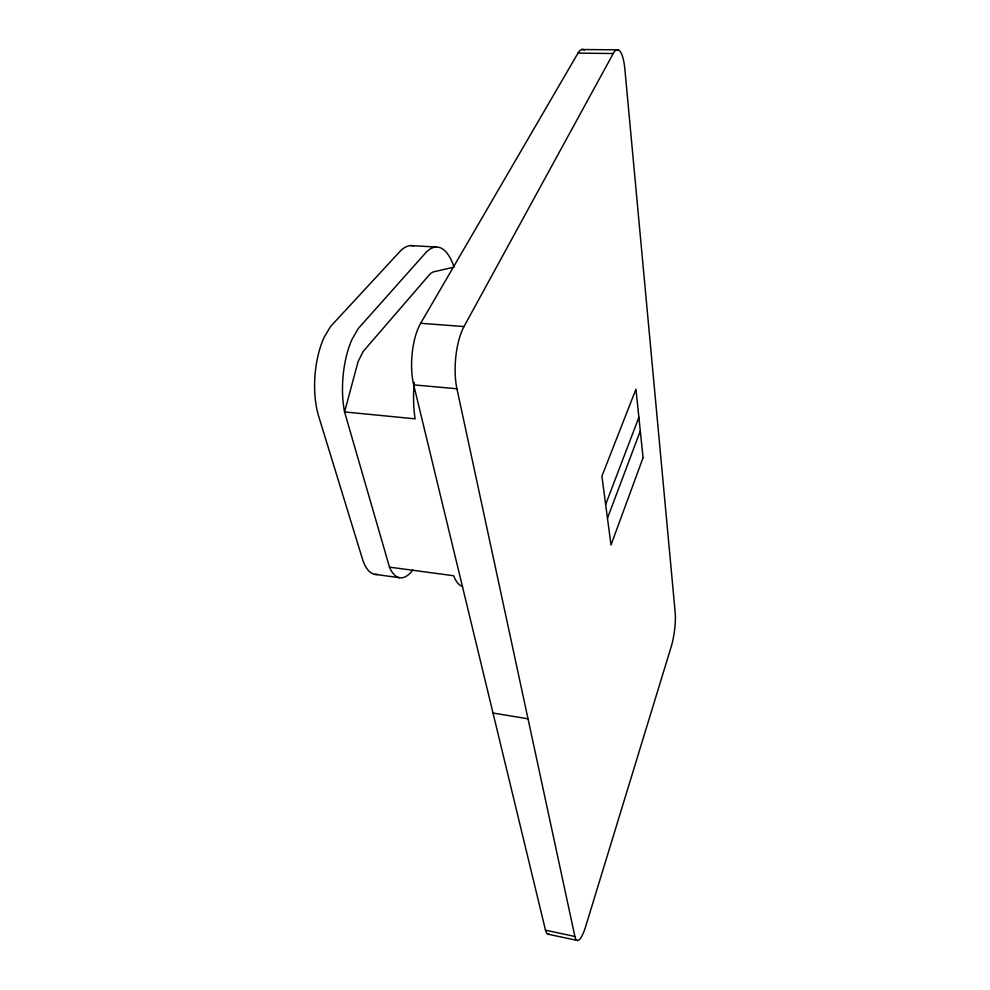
<?xml version="1.0" encoding="UTF-8"?>
<svg xmlns="http://www.w3.org/2000/svg" width="990" height="990" viewBox="0 0 990 990"><rect width="100%" height="100%" fill="white"/><g stroke="black" fill="none" stroke-linecap="round" stroke-linejoin="round"><path stroke-width="1.49" d="M607.464 518.24L640.295 430.996M605.645 504.516L638.872 417.347M574.905 936.466L456.935 388.773A43.585 15.283 -85.6 0 1 464.013 326.552L613.243 53.522A35.764 9.108 -87.9 0 1 624.913 69.597L675.205 612.686A24.441 4.876 -82.4 0 1 671.257 646.52L585.795 926.083A29.725 6.559 -79.8 0 1 574.905 936.466L545.502 930.204L413.696 384.875A43.152 16.36 -85.8 0 1 420.676 323.285L577.987 53.138A35.479 9.801 -88.3 0 1 584.372 50.131M581.823 49.5L618.057 49.859M577.987 53.138L613.243 53.522M410.9 245.594L436.095 247.03M420.676 323.285L464.013 326.552M413.696 384.875L456.935 388.773M414.29 382.387A61.454 22.894 -85.3 0 0 415.144 418.844L344.57 411.927L358.145 361.474L363.206 351.413L430.056 273.983A46.32 17.424 -86.5 0 1 435.377 271.433L454.064 267.151A70.414 26.507 -86.5 0 0 425.292 253.242L358.269 328.544L351.995 339.434A60.452 25.319 -85.6 0 0 344.57 411.927L389.491 567.146L453.742 575.759A55.688 19.045 -83 0 0 462.578 586.29M374.567 574.299L399.416 577.69M493.008 713.035L528.017 718.802M548.398 934.275L577.566 940.5M412.805 570.03A54.871 21.124 -82.9 0 1 389.491 567.146M377.611 574.373A54.549 21.928 -82.9 0 1 362.365 558.744L318.644 416.147A60.068 26.247 -85.8 0 1 324.2 337.206L330.635 326.403L399.713 251.732A70.005 27.51 -86.6 0 1 413.647 245.829M549.388 934.053A29.527 7.066 -79.5 0 1 545.502 930.204M643.079 457.689L611.016 545.02L601.895 476.215L635.951 389.219L643.079 457.689"/></g></svg>
